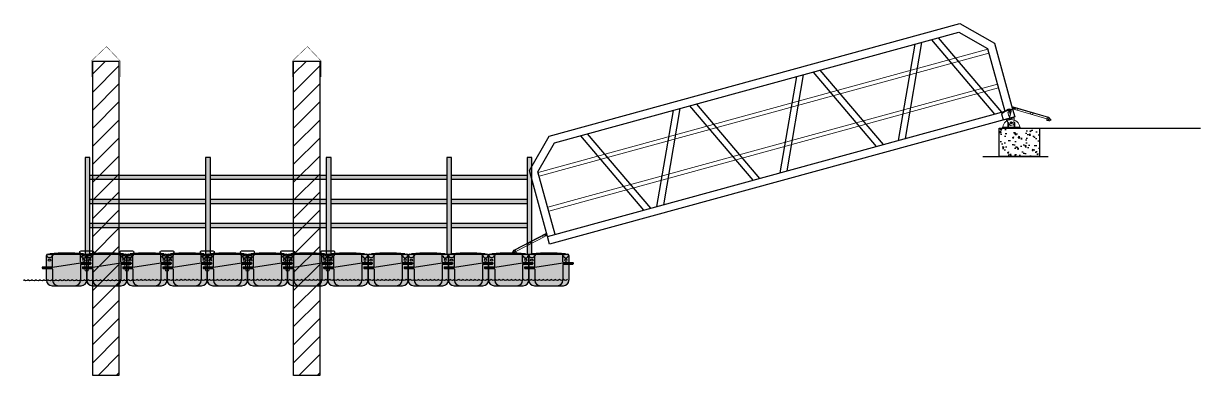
# Model space of a CAD drawing. Extents: x -231680 to 311509, y 18389 to 315840.
# Drawn here: x 197508 to 212150, y 250969 to 255347 of the extents above; entities that cross this region are included whole.
import ezdxf

# ---------------------------------------------------------------- set-up
doc = ezdxf.new("R2010")
doc.units = 0
doc.header["$LTSCALE"] = 1000
doc.linetypes.add('CENTER', pattern=[2, 1.25, -0.25, 0.25, -0.25])
doc.linetypes.add('CENTER2', pattern=[28.575, 19.05, -3.175, 3.175, -3.175])
for name, color, linetype in [('W-FLOAT_BOWL浮筒', 253, 'Continuous'), ('ZJ', 251, 'Continuous'), ('栏杆', 6, 'Continuous'), ('短销钉', 253, 'Continuous'), ('铝横梁', 220, 'Continuous'), ('铝通', 4, 'Continuous')]:
    doc.layers.add(name, color=color, linetype=linetype)
for name, color, linetype, lineweight in [('伯利恒浮筒', 5, 'Continuous', 5), ('加强板', 140, 'Continuous', 18), ('图框', 7, 'Continuous', 13), ('型材', 7, 'Continuous', 15), ('结构', 52, 'Continuous', 18), ('铝斜撑', 241, 'Continuous', 9)]:
    doc.layers.add(name, color=color, linetype=linetype, lineweight=lineweight)
pattern_1 = [(45, (0, 0), (-112.2532, 112.2532), [])]

# ---------------------------------------------------------------- blocks, each defined once
blk = doc.blocks.new('blhft')
at = {"true_color": 0x105689, "transparency": 33554470}
h = blk.add_hatch(color=146, dxfattribs=at)
h.dxf.hatch_style = 1
edge = h.paths.add_edge_path()
edge.add_line((-180, 0), (180, 0))
edge.add_arc((180, 70), 70, 270, 360)
edge.add_line((250, 70), (250, 270))
edge.add_line((250, 270), (298, 270))
edge.add_arc((298, 274), 4, 270, 360)
edge.add_line((302, 274), (302, 284))
edge.add_arc((298, 284), 4, 0, 90)
edge.add_line((298, 288), (250, 288))
edge.add_line((250, 288), (250, 375))
edge.add_arc((230, 375), 20, 0, 90)
edge.add_line((230, 395), (208, 395))
edge.add_line((208, 395), (208, 397))
edge.add_line((208, 397), (0, 407))
edge.add_line((0, 407), (-208, 397))
edge.add_line((-208, 397), (-208, 395))
edge.add_line((-208, 395), (-230, 395))
edge.add_arc((-230, 375), 20, 90, 180)
edge.add_line((-250, 375), (-250, 234))
edge.add_line((-250, 234), (-298, 234))
edge.add_arc((-298, 230), 4, 90, 180)
edge.add_line((-302, 230), (-302, 220))
edge.add_arc((-298, 220), 4, 180, 270)
edge.add_line((-298, 216), (-250, 216))
edge.add_line((-250, 216), (-250, 70))
edge.add_line((-250, 70), (-249, 60))
edge.add_line((-249, 60), (-246, 47))
edge.add_line((-246, 47), (-242, 37))
edge.add_line((-242, 37), (-235, 26))
edge.add_line((-235, 26), (-227, 18))
edge.add_line((-227, 18), (-220, 13))
edge.add_line((-220, 13), (-212, 8))
edge.add_line((-212, 8), (-204, 4))
edge.add_line((-204, 4), (-197, 2))
edge.add_line((-197, 2), (-188, 0))
edge.add_line((-188, 0), (-180, 0))
blk.add_lwpolyline([(-180, 0), (180, 0, 0.414214), (250, 70), (250, 270), (298, 270, 0.414214), (302, 274), (302, 284, 0.414214), (298, 288), (250, 288), (250, 375, 0.414214), (230, 395), (208, 395), (208, 397), (0, 407), (-208, 397), (-208, 395), (-230, 395, 0.414214), (-250, 375), (-250, 234), (-298, 234, 0.414214), (-302, 230), (-302, 220, 0.414214), (-298, 216), (-250, 216), (-250, 70), (-249, 60), (-246, 47), (-242, 37), (-235, 26), (-227, 18), (-220, 13), (-212, 8), (-204, 4), (-197, 2), (-188, 0)], format="xyb", close=True)
at = {"layer": 'W-FLOAT_BOWL浮筒'}
for p, q in [((-250, 234), (-250, 375)), ((-230, 395), (230, 395)), ((-208, 397), (208, 397)), ((-208, 397), (-208, 395)), ((-174, 244), (-174, 375)), ((174, 298), (174, 375)), ((208, 397), (208, 395)), ((250, 375), (250, 288)), ((-302, 226), (-174, 226)), ((-298, 234), (-184, 234)), ((-298, 216), (-184, 216)), ((-250, 70), (-250, 216)), ((174, 280), (-174, 226)), ((-174, 206), (-174, 70)), ((174, 280), (302, 280)), ((174, 260), (174, 70)), ((184, 288), (298, 288)), ((184, 270), (298, 270)), ((250, 270), (250, 70)), ((-180, 0), (180, 0))]:
    blk.add_line(p, q, dxfattribs=at)
at = {"layer": 'W-FLOAT_BOWL浮筒', "ltscale": 0.5}
for p, q in [((-302, 230), (-302, 220)), ((302, 284), (302, 274))]:
    blk.add_line(p, q, dxfattribs=at)
at = {"layer": 'W-FLOAT_BOWL浮筒'}
for centre, radius, start, end in [((-230, 375), 20, 90, 180), ((0, -1768), 2175, 84.5043, 95.4957), ((-154, 375), 20, 90, 180), ((154, 375), 20, 0, 90), ((184, 298), 10, 180, 270), ((230, 375), 20, 0, 90), ((-298, 220), 4, 180, 270), ((-184, 244), 10, 270, 0), ((-184, 206), 10, 0, 90), ((184, 260), 10, 90, 180), ((298, 274), 4, 270, 0), ((-180, 70), 70, 180, 270), ((-104, 70), 70, 180, 270), ((104, 70), 70, 270, 0), ((180, 70), 70, 270, 0)]:
    blk.add_arc(centre, radius, start, end, dxfattribs=at)
at = {"layer": 'W-FLOAT_BOWL浮筒', "ltscale": 0.5}
for centre, start, end in [((-298, 230), 90, 180), ((298, 284), 0, 90)]:
    blk.add_arc(centre, 4, start, end, dxfattribs=at)
at = {"layer": 'W-FLOAT_BOWL浮筒', "extrusion": (0, 0, -1)}
blk.add_ellipse((-212, 375), major_axis=(-30.4, 0), ratio=0.921809, start_param=3.141593, end_param=6.283185, dxfattribs=at)
at = {"layer": 'W-FLOAT_BOWL浮筒'}
blk.add_ellipse((-212, 320), major_axis=(-16, 0), ratio=0.75, dxfattribs=at)
blk.add_ellipse((212, 375), major_axis=(30.4, 0.1), ratio=0.921809, start_param=3.141593, end_param=6.283185, dxfattribs=at)
at = {"layer": 'W-FLOAT_BOWL浮筒', "extrusion": (0, 0, -1)}
blk.add_ellipse((212, 320), major_axis=(16, 0), ratio=0.75, dxfattribs=at)
blk = doc.blocks.new('dxd')
at = {"layer": '短销钉', "lineweight": 13}
for p, q in [((-86, 227), (-56, 200)), ((-79, 244), (79, 244)), ((-78, 244), (-78, 246)), ((-78, 246), (78, 246)), ((-52, 180), (-52, 193)), ((-49, 153), (-28, 136)), ((-43, 197), (42, 197)), ((49, 153), (28, 136)), ((52, 180), (52, 193)), ((86, 227), (56, 200)), ((78, 244), (78, 246)), ((-29, 39), (-29, 45)), ((-26, 48), (-24, 48)), ((-24, 30), (-24, 128)), ((-24, 30), (24, 30)), ((-24, 30), (-18, 2)), ((-19, 133), (19, 133)), ((-16, 0), (16, 0)), ((-6, 39), (-6, 44)), ((6, 39), (6, 44)), ((24, 30), (18, 2)), ((24, 30), (24, 128)), ((26, 48), (24, 48)), ((29, 39), (29, 45))]:
    blk.add_line(p, q, dxfattribs=at)
at = {"layer": '短销钉', "lineweight": 13, "ltscale": 0.1}
for p, q in [((-18, 2), (-18, 0)), ((-18, 0), (-16, 0)), ((16, 0), (18, 0)), ((18, 2), (18, 0))]:
    blk.add_line(p, q, dxfattribs=at)
at = {"layer": '短销钉', "lineweight": 13}
for centre, radius, start, end in [((-79, 234), 10, 90, 228.0009), ((0, -1254), 1503, 87.0435, 92.9565), ((-44, 170), 13.5, 126.5657, 231), ((-62, 193), 10, 0, 48.0009), ((-35, 154), 31.4, 56.4166, 122.8531), ((-43, 161), 10, 184.1479, 231), ((-34, 186), 31.4, 236.1381, 303.5569), ((-25, 170), 13.5, 308.3696, 51.9011), ((25, 170), 13.5, 128.0989, 231.6304), ((35, 155), 31.3, 57.1287, 123.6019), ((34, 186), 31.4, 236.4385, 303.8665), ((42, 161), 10, 309, 355.8521), ((62, 193), 10, 131.9991, 180), ((44, 170), 13.5, 309, 53.4343), ((79, 234), 10, 311.9991, 90), ((-26, 45), 3, 90, 180), ((-34, 128), 10, 0, 51), ((-16, 2), 2.5, 191.3099, 270), ((-3, 44), 3, 115.3769, 180), ((0, 38), 10, 64.6231, 115.3769), ((3, 44), 3, 0, 64.6231), ((16, 2), 2.5, 270, 348.6901), ((34, 128), 10, 129, 180), ((26, 45), 3, 0, 90)]:
    blk.add_arc(centre, radius, start, end, dxfattribs=at)
for centre, major_axis, start_param, end_param in [((-23, 39), (0, -9), 4.712389, 6.115737), ((0, 39), (0, 9), 1.570796, 4.712389)]:
    blk.add_ellipse(centre, major_axis=major_axis, ratio=0.666667, start_param=start_param, end_param=end_param, dxfattribs=at)
at = {"layer": '短销钉', "lineweight": 13, "extrusion": (0, 0, -1)}
blk.add_ellipse((23, 39), major_axis=(0, -9), ratio=0.666667, start_param=4.712389, end_param=6.115737, dxfattribs=at)
blk = doc.blocks.new('JAGZZ')
at = {"color": 1, "linetype": 'CENTER2'}
for p, q in [((524725, 12996), (524689, 12996)), ((524707, 12979), (524707, 13014))]:
    blk.add_line(p, q, dxfattribs=at)
at = {"layer": '结构', "color": 4}
for p, q in [((524597, 12929), (524597, 12941)), ((524817, 12941), (524597, 12941)), ((524817, 12929), (524597, 12929)), ((524817, 12929), (524817, 12941))]:
    blk.add_line(p, q, dxfattribs=at)
for points in [[(524670, 12941), (524670, 13001), (524662, 13001), (524662, 12941)], [(524744, 12941), (524744, 13001), (524752, 13001), (524752, 12941)]]:
    blk.add_lwpolyline(points, close=True, dxfattribs=at)
at = {"layer": '结构'}
blk.add_circle((524707, 12996), 13, dxfattribs=at)
at = {"layer": '结构', "color": 4}
blk.add_arc((524707, 12931), 106, 5.7248, 174.2752, dxfattribs=at)
blk = doc.blocks.new('A$C32F71815')
at = {"layer": '铝斜撑', "linetype": 'Continuous'}
for p, q in [((3, 20), (0, 20)), ((0, 20), (0, 0)), ((40, 0), (0, 0)), ((3, 20), (3, 3)), ((40, 3), (3, 3)), ((40, 0), (40, 3))]:
    blk.add_line(p, q, dxfattribs=at)
blk = doc.blocks.new('A$C42B83C84')
at = {"layer": '图框', "lineweight": 0}
h = blk.add_hatch(dxfattribs=at)
h.set_pattern_fill('ANSI31', color=256, scale=0.5, style=0)
h.set_pattern_definition([(45, (82514.4754, -36464.1272), (-1.122532015, 1.122532015), [])])
edge = h.paths.add_edge_path(flags=17)
edge.add_arc((15, 30), 6.5, 0, 360)
edge = h.paths.add_edge_path()
edge.add_arc((15, 30), 10, 0, 360)
for p, q in [((0, 25), (0, 45)), ((0, 45), (458, 45)), ((5, 25), (0, 25)), ((5, 40), (5, 25)), ((457, 40), (5, 40)), ((457, 40), (497, 15)), ((458, 45), (500, 19)), ((462, 7), (462, 23)), ((467, 7), (467, 23)), ((497, 15), (500, 19))]:
    blk.add_line(p, q, dxfattribs=at)
for points in [[(29, 20), (29, 40), (444, 40), (444, 20)], [(59, 40), (59, 20), (29, 20), (29, 40)], [(259, 40), (259, 20), (229, 20), (229, 40)]]:
    blk.add_lwpolyline(points, close=True, dxfattribs=at)
blk.add_lwpolyline([(444, 20), (444, 10, 0.414214), (454, 0), (474, 0, 0.414214), (484, 10), (484, 20)], format="xyb", dxfattribs=at)
blk.add_lwpolyline([(458, 0), (458, 7), (470, 7), (470, 0)], dxfattribs=at)
for radius in [10, 6.5]:
    blk.add_circle((15, 30), radius, dxfattribs=at)
blk.add_blockref('A$C32F71815', (444, 20), dxfattribs=at)
blk = doc.blocks.new('EB')
at = {"layer": '加强板'}
blk.add_lwpolyline([(1337537242, 365767056), (1337537242, 365767006), (1337537257, 365767006), (1337537267, 365767056)], close=True, dxfattribs=at)
at = {"layer": '铝通'}
blk.add_lwpolyline([(1337537285, 365767056, 0.668622), (1337537254, 365767090), (1337537162, 365767061), (1337537162, 365766981), (1337537242, 365766981)], format="xyb", close=True, dxfattribs=at)
blk.add_circle((1337537262, 365767066), 7, dxfattribs=at)
blk = doc.blocks.new('A$C1CD0366B')
at = {"color": 1, "linetype": 'CENTER', "ltscale": 0.52}
for p, q in [((46, 50), (74, 50)), ((60, 36), (60, 64))]:
    blk.add_line(p, q, dxfattribs=at)
blk.add_lwpolyline([(0, 100), (0, 0), (10, 0), (10, 100)], close=True)
blk.add_lwpolyline([(10, 100), (87, 74, -0.315452), (90, 69), (90, 31, -0.315452), (87, 26), (10, 0)], format="xyb")
blk.add_circle((60, 50), 11)
blk = doc.blocks.new('asasfasf')
h = blk.add_hatch()
h.set_pattern_fill('AR-CONC', color=256, scale=100)
h.set_pattern_definition([(50, (149690.8, 295328.94), (182.18467, -15.9391), [19.05, -209.55]), (355, (149690.8, 295328.94), (-35.24283, 191.05664), [15.24, -167.64]), (100.451, (149705.99, 295327.61), (146.9425, 175.1167), [16.19, -178.09]), (46.1842, (149690.8, 295379.74), (271.07904, -42.0423), [28.575, -314.325]), (96.6356, (149713.4, 295376.23), (237.4042, 247.4256), [24.285, -267.135]), (351.184, (149690.8, 295379.74), (237.4046, 247.4251), [22.86, -251.46]), (21, (149716.2, 295367.04), (151.61488, -102.26552), [19.05, -209.55]), (326, (149716.2, 295367.04), (61.80203, 184.18797), [15.24, -167.64]), (71.4514, (149728.84, 295358.52), (213.4165, 81.92286), [16.19, -178.09]), (37.5, (149690.803, 295328.94), (3.088603, 84.55504), [0, -165.608, 0, -170.18, 0, -168.275]), (7.5, (149690.8, 295328.94), (66.81966, 100.18057), [0, -97.028, 0, -161.798, 0, -64.135]), (327.5, (149634.16, 295328.94), (135.590595, -5.728744), [0, -63.5, 0, -198.12, 0, -262.89]), (317.5, (149608.76, 295328.94), (148.12918, 25.4265), [0, -82.55, 0, -131.572, 0, -186.69])])
h.paths.add_polyline_path([(210639, 254099), (210939, 254099), (210939, 254101), (211139, 254101), (211139, 253747), (210639, 253747)])
for points in [[(210639, 254099), (210939, 254099), (210939, 254101), (211139, 254101), (211139, 253747), (210639, 253747), (210639, 254099)], [(210434, 253747), (211249, 253747)]]:
    blk.add_lwpolyline(points)
at = {"layer": '型材'}
for points in [[(204903, 253549), (210497, 255081), (210510, 255033), (204916, 253501)], [(205022, 253115), (210616, 254647), (210629, 254599), (205035, 253067)]]:
    blk.add_lwpolyline(points, close=True, dxfattribs=at)
at = {"layer": '铝横梁', "color": 6}
for points in [[(209879, 255223), (210665, 254298)], [(209588, 255143), (209383, 253947)], [(209673, 255166), (209468, 253970)], [(209794, 255200), (210580, 254274)], [(208322, 254796), (209108, 253871)], [(208407, 254820), (209193, 253894)], [(208116, 254740), (207911, 253543)], [(208201, 254763), (207996, 253567)], [(206666, 254343), (206461, 253146)], [(206787, 254376), (207573, 253451)], [(206872, 254399), (207658, 253474)], [(206581, 254320), (206376, 253123)], [(205428, 254004), (206214, 253079)], [(205514, 254027), (206299, 253102)]]:
    blk.add_lwpolyline(points, dxfattribs=at)
at = {"layer": '铝通', "color": 4}
for points in [[(205018, 252751), (204793, 253571), (205038, 254001), (210150, 255401), (210580, 255156), (210804, 254336)], [(205114, 252778), (204900, 253557), (205105, 253915), (210136, 255293), (210494, 255089), (210708, 254309)]]:
    blk.add_lwpolyline(points, dxfattribs=at)
blk.add_lwpolyline([(205018, 252751), (210804, 254336), (210831, 254239), (205044, 252655)], close=True, dxfattribs=at)
at = {"color": 0}
blk.add_blockref('JAGZZ', (-313918, 241169), dxfattribs=at)
at = {"layer": '图框', "lineweight": 0, "rotation": 343.8258550161323}
blk.add_blockref('A$C42B83C84', (210800, 254321), dxfattribs=at)
at = {"layer": '图框', "rotation": 285.3138034308679}
blk.add_blockref('A$C1CD0366B', (210725, 254210), dxfattribs=at)
at = {"layer": '图框', "lineweight": 0, "xscale": -1, "rotation": 27.23281612754066}
blk.add_blockref('A$C42B83C84', (205027, 252752), dxfattribs=at)
at = {"layer": '型材', "color": 22, "rotation": 15.31380343086798}
blk.add_blockref('EB', (-1193234596, -705776603), dxfattribs=at)

msp = doc.modelspace()

# ---------------------------------------------------------------- hatches: boundary and pattern name
at = {"layer": '栏杆', "true_color": 0x105689, "transparency": 33554470}
h = msp.add_hatch(dxfattribs=at)
h.set_pattern_fill('ANSI31', color=146, scale=100)
h.set_pattern_definition(pattern_1)
edge = h.paths.add_edge_path()
edge.add_line((198368.5, 250968.9), (198368.5, 254879.7))
edge.add_line((198368.5, 254879.7), (198693.5, 254879.7))
edge.add_line((198693.5, 254879.7), (198693.5, 250968.9))
at = {"layer": '栏杆', "true_color": 0x636466, "transparency": 33554607}
h = msp.add_hatch(dxfattribs=at)
h.set_pattern_fill('ANSI31', color=251, scale=100)
h.set_pattern_definition(pattern_1)
h.paths.add_polyline_path([(198368.5, 254879.7), (198693.5, 254879.7), (198693.5, 250968.9), (198368.5, 250968.9)])
h = msp.add_hatch(dxfattribs=at)
h.set_pattern_fill('ANSI31', color=251, scale=100)
h.set_pattern_definition([(45, (2499.98, 0.0008), (-112.2532, 112.2532), [])])
h.paths.add_polyline_path([(200868.4, 254879.7), (201193.4, 254879.7), (201193.4, 250968.9), (200868.4, 250968.9)])
at = {"layer": '栏杆', "true_color": 0xc7c8ca}
h = msp.add_hatch(color=9, dxfattribs=at)
h.dxf.hatch_style = 1
h.paths.add_polyline_path([(198333.5, 253461.7), (199773.5, 253461.7), (199773.5, 253404.8), (198333.5, 253404.8)])
h.paths.add_polyline_path([(198333.5, 252861.7), (199773.5, 252861.7), (199773.5, 252804.8), (198333.5, 252804.8)])
h.paths.add_polyline_path([(198333.5, 253161.7), (199773.5, 253161.7), (199773.5, 253104.8), (198333.5, 253104.8)])
h.paths.add_polyline_path([(199833.5, 253461.7), (201273.5, 253461.7), (201273.5, 253404.8), (199833.5, 253404.8)])
h.paths.add_polyline_path([(199833.5, 252861.7), (201273.5, 252861.7), (201273.5, 252804.8), (199833.5, 252804.8)])
h.paths.add_polyline_path([(199833.5, 253161.7), (201273.5, 253161.7), (201273.5, 253104.8), (199833.5, 253104.8)])
h.paths.add_polyline_path([(201333.5, 252861.7), (202773.5, 252861.7), (202773.5, 252804.8), (201333.5, 252804.8)])
h.paths.add_polyline_path([(201333.5, 253161.7), (202773.5, 253161.7), (202773.5, 253104.8), (201333.5, 253104.8)])
h.paths.add_polyline_path([(201333.5, 253461.7), (202773.5, 253461.7), (202773.5, 253404.8), (201333.5, 253404.8)])
h.paths.add_polyline_path([(202833.5, 252861.7), (203773.5, 252861.7), (203773.5, 252804.8), (202833.5, 252804.8)])
h.paths.add_polyline_path([(202833.5, 253161.7), (203773.5, 253161.7), (203773.5, 253104.8), (202833.5, 253104.8)])
h.paths.add_polyline_path([(202833.5, 253461.7), (203773.5, 253461.7), (203773.5, 253404.8), (202833.5, 253404.8)])
h.paths.add_polyline_path([(199773.5, 252479.7), (199833.5, 252479.7), (199833.5, 253679.7), (199773.5, 253679.7)], flags=17)
h.paths.add_polyline_path([(199773.5, 252479.7), (199833.5, 252479.7), (199833.5, 253679.7), (199773.5, 253679.7)], flags=17)
h.paths.add_polyline_path([(198273.5, 252479.7), (198333.5, 252479.7), (198333.5, 253679.7), (198273.5, 253679.7)])
h.paths.add_polyline_path([(201273.5, 252479.7), (201333.5, 252479.7), (201333.5, 253679.7), (201273.5, 253679.7)])
h.paths.add_polyline_path([(202773.5, 252479.7), (202833.5, 252479.7), (202833.5, 253679.7), (202773.5, 253679.7)])
h.paths.add_polyline_path([(203773.5, 252479.7), (203833.5, 252479.7), (203833.5, 253679.7), (203773.5, 253679.7)])
h = msp.add_hatch(color=9, dxfattribs=at)
h.dxf.hatch_style = 1
h.paths.add_polyline_path([(199773.5, 252479.7), (199833.5, 252479.7), (199833.5, 253679.7), (199773.5, 253679.7)])

# ---------------------------------------------------------------- linework, layer by layer
at = {"const_width": 5}
for points in [[(198354, 254682.9), (198354, 254882.9), (198539.8, 255060.2), (198709, 254882.9), (198709, 254682.9)], [(200853.9, 254682.9), (200853.9, 254882.9), (201039.8, 255060.2), (201208.9, 254882.9), (201208.9, 254682.9)]]:
    msp.add_lwpolyline(points, dxfattribs=at)
for points in [[(198273.5, 252479.7), (198333.5, 252479.7), (198333.5, 253679.7), (198273.5, 253679.7)], [(199773.5, 252479.7), (199833.5, 252479.7), (199833.5, 253679.7), (199773.5, 253679.7)], [(201273.5, 252479.7), (201333.5, 252479.7), (201333.5, 253679.7), (201273.5, 253679.7)], [(202773.5, 252479.7), (202833.5, 252479.7), (202833.5, 253679.7), (202773.5, 253679.7)], [(203773.5, 252479.7), (203833.5, 252479.7), (203833.5, 253679.7), (203773.5, 253679.7)], [(198333.5, 253461.7), (199773.5, 253461.7), (199773.5, 253404.8), (198333.5, 253404.8)], [(199833.5, 253461.7), (201273.5, 253461.7), (201273.5, 253404.8), (199833.5, 253404.8)], [(201333.5, 253461.7), (202773.5, 253461.7), (202773.5, 253404.8), (201333.5, 253404.8)], [(202833.5, 253461.7), (203773.5, 253461.7), (203773.5, 253404.8), (202833.5, 253404.8)], [(198333.5, 253161.7), (199773.5, 253161.7), (199773.5, 253104.8), (198333.5, 253104.8)], [(199833.5, 253161.7), (201273.5, 253161.7), (201273.5, 253104.8), (199833.5, 253104.8)], [(201333.5, 253161.7), (202773.5, 253161.7), (202773.5, 253104.8), (201333.5, 253104.8)], [(202833.5, 253161.7), (203773.5, 253161.7), (203773.5, 253104.8), (202833.5, 253104.8)], [(198333.5, 252861.7), (199773.5, 252861.7), (199773.5, 252804.8), (198333.5, 252804.8)], [(199833.5, 252861.7), (201273.5, 252861.7), (201273.5, 252804.8), (199833.5, 252804.8)], [(201333.5, 252861.7), (202773.5, 252861.7), (202773.5, 252804.8), (201333.5, 252804.8)], [(202833.5, 252861.7), (203773.5, 252861.7), (203773.5, 252804.8), (202833.5, 252804.8)]]:
    msp.add_lwpolyline(points, close=True)
at = {"color": 4}
for points in [[(198863.2, 252158.1, -0.520567), (198813.2, 252158.1, -0.5205671), (198763.2, 252158.1, -0.5205671), (198713.2, 252158.1, -0.5205671), (198663.2, 252158.1, -0.5205671), (198613.2, 252158.1, -0.5205671), (198563.2, 252158.1, -0.5205671), (198513.2, 252158.1, -0.5205671), (198463.2, 252158.1, -0.5205671), (198413.2, 252158.1, -0.5205671), (198363.2, 252158.1, -0.5205671), (198313.2, 252158.1, -0.5205671), (198263.2, 252158.1, -0.5205671), (198213.2, 252158.1, -0.5205671), (198163.2, 252158.1, -0.5205671), (198113.2, 252158.1, -0.5205671), (198063.2, 252158.1, -0.5205671), (198013.2, 252158.1, -0.5205671), (197963.2, 252158.1, -0.5205671), (197913.2, 252158.1, -0.5205671), (197863.2, 252158.1, -0.5205671), (197813.2, 252158.1, -0.5205671), (197763.2, 252158.1, -0.5205671), (197713.2, 252158.1, -0.5205671), (197663.2, 252158.1, -0.5205671), (197613.2, 252158.1, -0.5205671), (197563.2, 252158.1, -0.5205671), (197513.2, 252158.1, -0.0646937), (197507.9, 252152.3, -0.0646937)], [(200218.5, 252163.9, -0.520567), (200168.5, 252163.9, -0.5205671), (200118.5, 252163.9, -0.5205671), (200068.5, 252163.9, -0.5205671), (200018.5, 252163.9, -0.5205671), (199968.5, 252163.9, -0.5205671), (199918.5, 252163.9, -0.5205671), (199868.5, 252163.9, -0.5205671), (199818.5, 252163.9, -0.5205671), (199768.5, 252163.9, -0.5205671), (199718.5, 252163.9, -0.5205671), (199668.5, 252163.9, -0.5205671), (199618.5, 252163.9, -0.5205671), (199568.5, 252163.9, -0.5205671), (199518.5, 252163.9, -0.5205671), (199468.5, 252163.9, -0.5205671), (199418.5, 252163.9, -0.5205671), (199368.5, 252163.9, -0.5205671), (199318.5, 252163.9, -0.5205671), (199268.5, 252163.9, -0.5205671), (199218.5, 252163.9, -0.5205671), (199168.5, 252163.9, -0.5205671), (199118.5, 252163.9, -0.5205671), (199068.5, 252163.9, -0.5205671), (199018.5, 252163.9, -0.5205671), (198968.5, 252163.9, -0.5205671), (198918.5, 252163.9, -0.5205671), (198868.5, 252163.9, -0.0646937), (198863.2, 252158.1, -0.0646937)], [(201568.4, 252163.9, -0.520567), (201518.4, 252163.9, -0.5205671), (201468.4, 252163.9, -0.5205671), (201418.4, 252163.9, -0.5205671), (201368.4, 252163.9, -0.5205671), (201318.4, 252163.9, -0.5205671), (201268.4, 252163.9, -0.5205671), (201218.4, 252163.9, -0.5205671), (201168.4, 252163.9, -0.5205671), (201118.4, 252163.9, -0.5205671), (201068.4, 252163.9, -0.5205671), (201018.4, 252163.9, -0.5205671), (200968.4, 252163.9, -0.5205671), (200918.4, 252163.9, -0.5205671), (200868.4, 252163.9, -0.5205671), (200818.4, 252163.9, -0.5205671), (200768.4, 252163.9, -0.5205671), (200718.4, 252163.9, -0.5205671), (200668.4, 252163.9, -0.5205671), (200618.4, 252163.9, -0.5205671), (200568.4, 252163.9, -0.5205671), (200518.4, 252163.9, -0.5205671), (200468.4, 252163.9, -0.5205671), (200418.4, 252163.9, -0.5205671), (200368.4, 252163.9, -0.5205671), (200318.4, 252163.9, -0.5205671), (200268.4, 252163.9, -0.5205671), (200218.4, 252163.9, -0.0646937), (200213.1, 252158.1, -0.0646937)], [(202918.4, 252163.9, -0.520567), (202868.4, 252163.9, -0.5205671), (202818.4, 252163.9, -0.5205671), (202768.4, 252163.9, -0.5205671), (202718.4, 252163.9, -0.5205671), (202668.4, 252163.9, -0.5205671), (202618.4, 252163.9, -0.5205671), (202568.4, 252163.9, -0.5205671), (202518.4, 252163.9, -0.5205671), (202468.4, 252163.9, -0.5205671), (202418.4, 252163.9, -0.5205671), (202368.4, 252163.9, -0.5205671), (202318.4, 252163.9, -0.5205671), (202268.4, 252163.9, -0.5205671), (202218.4, 252163.9, -0.5205671), (202168.4, 252163.9, -0.5205671), (202118.4, 252163.9, -0.5205671), (202068.4, 252163.9, -0.5205671), (202018.4, 252163.9, -0.5205671), (201968.4, 252163.9, -0.5205671), (201918.4, 252163.9, -0.5205671), (201868.4, 252163.9, -0.5205671), (201818.4, 252163.9, -0.5205671), (201768.4, 252163.9, -0.5205671), (201718.4, 252163.9, -0.5205671), (201668.4, 252163.9, -0.5205671), (201618.4, 252163.9, -0.5205671), (201568.4, 252163.9, -0.0646937), (201563.1, 252158.1, -0.0646937)], [(204275.4, 252163.9, -0.520567), (204225.4, 252163.9, -0.5205671), (204175.4, 252163.9, -0.5205671), (204125.4, 252163.9, -0.5205671), (204075.4, 252163.9, -0.5205671), (204025.4, 252163.9, -0.5205671), (203975.4, 252163.9, -0.5205671), (203925.4, 252163.9, -0.5205671), (203875.4, 252163.9, -0.5205671), (203825.4, 252163.9, -0.5205671), (203775.4, 252163.9, -0.5205671), (203725.4, 252163.9, -0.5205671), (203675.4, 252163.9, -0.5205671), (203625.4, 252163.9, -0.5205671), (203575.4, 252163.9, -0.5205671), (203525.4, 252163.9, -0.5205671), (203475.4, 252163.9, -0.5205671), (203425.4, 252163.9, -0.5205671), (203375.4, 252163.9, -0.5205671), (203325.4, 252163.9, -0.5205671), (203275.4, 252163.9, -0.5205671), (203225.4, 252163.9, -0.5205671), (203175.4, 252163.9, -0.5205671), (203125.4, 252163.9, -0.5205671), (203075.4, 252163.9, -0.5205671), (203025.4, 252163.9, -0.5205671), (202975.4, 252163.9, -0.5205671), (202925.4, 252163.9, -0.0646937), (202920.1, 252158.1, -0.0646937)]]:
    msp.add_lwpolyline(points, format="xyb", dxfattribs=at)
at = {"layer": 'ZJ', "color": 1, "linetype": 'Continuous'}
for points in [[(198368.5, 250968.9), (198368.5, 254879.7), (198693.5, 254879.7), (198693.5, 250968.9)], [(200868.4, 250968.9), (200868.4, 254879.7), (201193.4, 254879.7), (201193.4, 250968.9)]]:
    msp.add_lwpolyline(points, dxfattribs=at)
at = {"layer": '栏杆', "color": 1}
for points in [[(198368.5, 254879.7), (198693.5, 254879.7), (198693.5, 250968.9), (198368.5, 250968.9)], [(200868.4, 254879.7), (201193.4, 254879.7), (201193.4, 250968.9), (200868.4, 250968.9)]]:
    msp.add_lwpolyline(points, close=True, dxfattribs=at)
at = {"layer": '栏杆', "color": 0}
msp.add_lwpolyline([(210046.6, 254046.9), (212149.9, 254046.9)], dxfattribs=at)

# ---------------------------------------------------------------- block references
at = {"layer": '伯利恒浮筒'}
for p in [(198043.5, 252084.7), (198543.5, 252084.7), (199043.5, 252084.7), (199543.5, 252084.7), (199543.5, 252084.7), (200043.5, 252084.7), (200543.5, 252084.7), (201043.5, 252084.7), (201543.5, 252084.7), (202043.5, 252084.7), (202543.5, 252084.7), (203043.5, 252084.7), (203543.5, 252084.7), (204043.5, 252084.7)]:
    msp.add_blockref('blhft', p, dxfattribs=at)
at = {"layer": '栏杆'}
msp.add_blockref('asasfasf', (-992.2, -53.6), dxfattribs=at)
at = {"layer": '短销钉'}
for p in [(198293.5, 252270.3), (198793.5, 252270.3), (199293.5, 252270.3), (199793.5, 252270.3), (200293.5, 252270.3), (200793.5, 252270.3), (201293.5, 252270.3)]:
    msp.add_blockref('dxd', p, dxfattribs=at)

doc.saveas('drawing.dxf')
